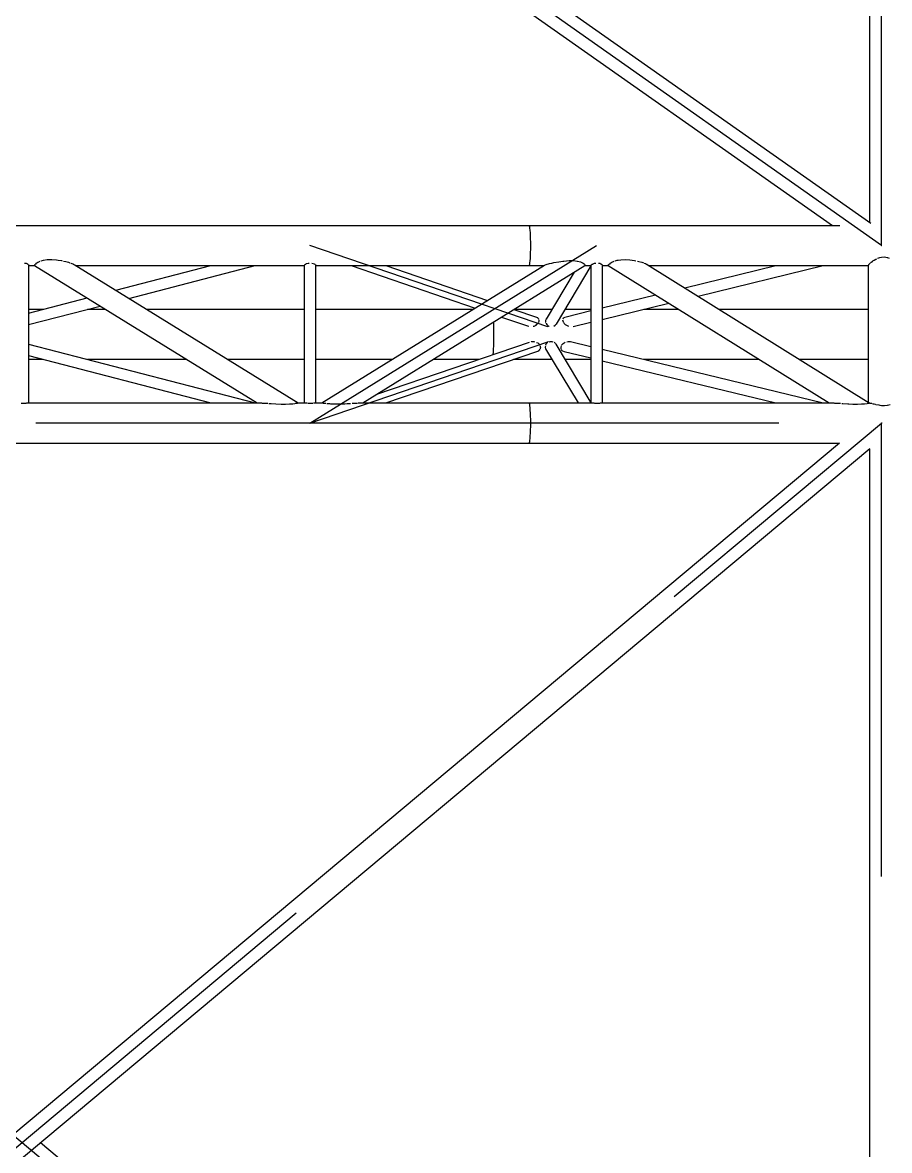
# Model space of a CAD drawing. Header units: millimetres. Extents: x 150209.93 to 150215.05, y 136675.65 to 136679.93.
# Drawn here: x 150213.789 to 150213.9648, y 136679.2694 to 136679.4982 of the extents above; entities that cross this region are included whole.
import ezdxf

# ---------------------------------------------------------------- set-up
doc = ezdxf.new("R2010")
doc.units = ezdxf.units.MM
doc.header["$LTSCALE"] = 0.25
doc.linetypes.add('CENTER', pattern=[50.8, 31.75, -6.35, 6.35, -6.35])
doc.linetypes.add('XKITLINE00', pattern=[0])

# ---------------------------------------------------------------- blocks, each defined once
blk = doc.blocks.new('çatıı')
at = {"color": 8, "linetype": 'CENTER'}
for p, q in [((25173.6, 19110.3), (24201.8, 19795.1)), ((25173.6, 19110.3), (25173.5, 19431.6)), ((24835.2, 19027.8), (24593.9, 19110.3)), ((24593.9, 18930.3), (24884.5, 19110.3)), ((24593.9, 18930.3), (24835.2, 19012.8)), ((25173.6, 17470.3), (23430, 18930.3)), ((23430, 17470.3), (25173.6, 18930.3)), ((24815.9, 18930.3), (23430, 18930.3)), ((26069.2, 18930.3), (24815.9, 18930.3)), ((25173.6, 17470.3), (25173.6, 18930.3))]:
    blk.add_line(p, q, dxfattribs=at)
at = {"color": 8, "linetype": 'XKITLINE00'}
for p, q in [((24229.1, 19760.9), (25123.7, 19130.6)), ((24297.7, 19742.4), (25162.5, 19133)), ((25161.4, 19409.8), (25161.4, 19133.8)), ((23551.9, 19130.6), (24815.9, 19130.6)), ((24815.9, 19130.6), (24816.2, 19130.3)), ((24815.9, 19130.6), (24816.2, 19130.3)), ((24815.9, 19130.6), (25131.2, 19130.6)), ((24816.2, 19130.3), (24816.4, 19129.4)), ((24816.2, 19130.3), (24816.4, 19129.4)), ((24816.4, 19129.4), (24816.7, 19127.9)), ((24816.7, 19127.9), (24816.9, 19125.8)), ((24816.9, 19125.8), (24817.1, 19123.3)), ((24817.1, 19123.3), (24817.2, 19120.4)), ((24817.2, 19120.4), (24817.3, 19117.2)), ((24817.3, 19117.2), (24817.4, 19113.8)), ((24817.4, 19113.8), (24817.4, 19110.3)), ((24817.4, 19110.3), (24817.4, 19106.7)), ((24817.2, 19100.1), (24817.1, 19097.2)), ((24817.3, 19103.3), (24817.2, 19100.1)), ((24817.4, 19106.7), (24817.3, 19103.3)), ((25169.5, 19097.4), (25170.6, 19097.8)), ((25170.6, 19097.8), (25171.8, 19098.1)), ((25171.8, 19098.1), (25173.6, 19098.7)), ((25173.6, 19098.7), (25176.6, 19098.8)), ((25176.6, 19098.8), (25179.1, 19098.1)), ((25179.1, 19098.1), (25179.5, 19098.1)), ((25179.5, 19098.1), (25181.1, 19097.4)), ((24304.6, 19092.6), (24306.2, 19092.3)), ((24306.2, 19092.3), (24307.5, 19091.7)), ((24307.5, 19091.7), (24307.6, 19091.6)), ((24307.6, 19091.6), (24308.2, 19091.3)), ((24308.4, 19091.1), (24308.7, 19090.6)), ((24308.7, 19090.6), (24308.7, 18950.6)), ((24308.7, 19090), (24315, 19090)), ((24314.6, 19090.3), (24314.6, 19090.2)), ((24314.6, 19090.2), (24540.4, 18950.6)), ((24315.1, 19091.1), (24314.7, 19090.7)), ((24314.7, 19090.7), (24314.8, 19090.5)), ((24314.8, 19090.5), (24314.7, 19090.3)), ((24315.4, 19091.5), (24315.2, 19091.3)), ((24315.4, 19091.5), (24315.7, 19091.6)), ((24316.5, 19092.5), (24315.7, 19091.6)), ((24316.5, 19092.5), (24316.6, 19092.6)), ((24317, 19092.8), (24318, 19093.3)), ((24318, 19093.3), (24318.3, 19093.6)), ((24318.3, 19093.6), (24320.4, 19094.5)), ((24321.3, 19094.8), (24323.9, 19095.5)), ((24323.9, 19095.5), (24327.6, 19096.1)), ((24327.6, 19096.1), (24332.1, 19096.2)), ((24332.1, 19096.2), (24337, 19095.8)), ((24337, 19095.8), (24338.6, 19095.5)), ((24338.6, 19095.5), (24341.9, 19095)), ((24341.9, 19095), (24342.7, 19094.8)), ((24344.2, 19094.5), (24346.5, 19094)), ((24346.5, 19094), (24349, 19093.3)), ((24349, 19093.3), (24350.5, 19092.9)), ((24350.5, 19092.9), (24350.8, 19092.8)), ((24351.4, 19092.6), (24353.4, 19091.8)), ((24353.4, 19091.8), (24353.8, 19091.6)), ((24353.8, 19091.6), (24354.4, 19091.3)), ((24354.7, 19091.1), (24354.8, 19091)), ((24354.8, 19091), (24581.9, 18950.6)), ((24356.5, 19090), (24588.2, 19090)), ((24397.1, 19064.9), (24493.5, 19090)), ((24410.4, 19056.6), (24538.5, 19090)), ((24588.2, 19090.4), (24588.3, 19090.5)), ((24588.2, 19090.4), (24588.2, 18950.6)), ((24588.5, 19090.9), (24588.3, 19090.5)), ((24588.5, 19090.9), (24588.8, 19091.1)), ((24589.1, 19091.3), (24589.3, 19091.4)), ((24589.3, 19091.4), (24589.8, 19091.6)), ((24589.8, 19091.6), (24590.6, 19092)), ((24590.6, 19092), (24592.2, 19092.5)), ((24592.2, 19092.5), (24593.1, 19092.6)), ((24595.7, 19092.6), (24597.3, 19092.2)), ((24597.3, 19092.2), (24598.6, 19091.7)), ((24598.6, 19091.7), (24598.6, 19091.6)), ((24598.6, 19091.6), (24599.2, 19091.3)), ((24599.4, 19091.1), (24599.6, 19090.6)), ((24599.6, 19090.6), (24599.6, 18950.6)), ((24599.6, 19090), (24815.9, 19090)), ((24606, 18950.6), (24831.8, 19090.5)), ((24635.7, 19090), (24761.5, 19046.9)), ((24647.5, 18950.6), (24872.7, 19090.1)), ((24670.9, 19090), (24774, 19054.7)), ((24816.2, 19090.3), (24815.9, 19090)), ((24816.2, 19090.3), (24815.9, 19090)), ((24815.9, 19090), (24831, 19090)), ((24816.4, 19091.2), (24816.2, 19090.3)), ((24816.4, 19091.2), (24816.2, 19090.3)), ((24816.7, 19092.7), (24816.4, 19091.2)), ((24816.9, 19094.7), (24816.7, 19092.7)), ((24817.1, 19097.2), (24816.9, 19094.7)), ((24831.8, 19090.5), (24833.4, 19091)), ((24833.4, 19091), (24833.6, 19091.1)), ((24833.6, 19091.1), (24836.9, 19092)), ((24836.9, 19092), (24839.1, 19092.4)), ((24839.1, 19092.4), (24841.2, 19093)), ((24841.2, 19093), (24846.2, 19093.9)), ((24878.8, 19089.6), (24843.6, 19030.7)), ((24846.2, 19093.9), (24850.4, 19094.4)), ((24850.4, 19094.4), (24851.4, 19094.6)), ((24851.4, 19094.6), (24856.6, 19095)), ((24856.6, 19095), (24861.2, 19095)), ((24861.2, 19095), (24865, 19094.5)), ((24865, 19094.5), (24865.3, 19094.4)), ((24865.3, 19094.4), (24868.2, 19093.8)), ((24868.2, 19093.8), (24870.4, 19092.9)), ((24870.4, 19092.9), (24870.8, 19092.4)), ((24870.8, 19092.4), (24872, 19091.9)), ((24872, 19091.9), (24872.7, 19091)), ((24872.5, 19090), (24878.8, 19090)), ((24872.7, 19091), (24872.7, 19091)), ((24872.7, 19091), (24873, 19090.4)), ((24872.7, 19090.2), (24873, 19090.4)), ((24872.7, 19090.2), (24872.7, 19090.1)), ((24878.9, 19090.5), (24878.8, 19090.3)), ((24878.8, 19090.3), (24878.8, 18950.6)), ((24879.1, 19090.7), (24878.9, 19090.5)), ((24879.1, 19090.7), (24879.6, 19091.1)), ((24879.8, 19091.3), (24880.6, 19091.6)), ((24879.8, 19091.3), (24879.8, 19091.3)), ((24880.6, 19091.6), (24881.1, 19091.8)), ((24881.1, 19091.8), (24882.6, 19092.3)), ((24882.6, 19092.3), (24883.9, 19092.6)), ((24886.6, 19092.6), (24887.8, 19092.4)), ((24887.8, 19092.4), (24889, 19091.8)), ((24889, 19091.8), (24889.3, 19091.6)), ((24889.3, 19091.6), (24889.9, 19091.3)), ((24889.9, 19091.3), (24889.9, 19091.3)), ((24890, 19091.1), (24890.2, 19090.8)), ((24890.2, 19090.8), (24890.2, 18950.6)), ((24890.2, 19090), (24896.5, 19090)), ((24896.2, 19090.3), (24896.2, 19090.2)), ((24896.2, 19090.2), (25120.4, 18950.6)), ((24896.4, 19090.5), (24896.3, 19090.3)), ((24896.8, 19091.1), (24896.4, 19090.6)), ((24896.4, 19090.6), (24896.4, 19090.5)), ((24897, 19091.4), (24896.9, 19091.3)), ((24897, 19091.4), (24897.5, 19091.6)), ((24898.2, 19092.4), (24897.5, 19091.6)), ((24898.2, 19092.4), (24898.6, 19092.6)), ((24899, 19092.8), (24900, 19093.3)), ((24900.1, 19093.4), (24900, 19093.3)), ((24900.1, 19093.4), (24902.4, 19094.5)), ((24902.4, 19094.5), (24902.4, 19094.5)), ((24903.5, 19094.8), (24905.5, 19095.4)), ((24905.5, 19095.4), (24906.3, 19095.5)), ((24906.3, 19095.5), (24909.1, 19096)), ((24909.1, 19096), (24913.4, 19096.2)), ((24913.4, 19096.2), (24918.2, 19095.9)), ((24918.2, 19095.9), (24920.5, 19095.5)), ((24920.5, 19095.5), (24923, 19095.1)), ((24923, 19095.1), (24924.5, 19094.8)), ((24926, 19094.5), (24927.5, 19094.2)), ((24927.5, 19094.2), (24930.6, 19093.3)), ((24930.6, 19093.3), (24931.5, 19093.1)), ((24931.5, 19093.1), (24932.2, 19092.8)), ((24932.9, 19092.6), (24934.3, 19092)), ((24934.3, 19092), (24935.1, 19091.6)), ((24935.1, 19091.6), (24935.7, 19091.3)), ((24935.9, 19091.1), (25161.1, 18950.9)), ((24937.8, 19090), (25160, 19090)), ((24973.9, 19067.4), (25066.4, 19090)), ((24987.4, 19059), (25114.3, 19090)), ((25160, 19090.3), (25160, 19090.2)), ((25160, 19090.2), (25160, 18951.6)), ((25160.2, 19090.5), (25160.1, 19090.3)), ((25160.3, 19090.9), (25160.2, 19090.5)), ((25160.3, 19090.9), (25160.6, 19091.1)), ((25160.7, 19091.3), (25161.1, 19091.6)), ((25161.3, 19091.9), (25161.1, 19091.6)), ((25161.3, 19091.9), (25162.1, 19092.6)), ((25162.3, 19092.8), (25162.9, 19093.3)), ((25162.9, 19093.3), (25164.6, 19094.5)), ((25165, 19094.8), (25165.1, 19095)), ((25165.1, 19095), (25166.1, 19095.5)), ((25166.1, 19095.5), (25167.7, 19096.6)), ((25167.7, 19096.6), (25168.6, 19097)), ((24861.8, 19083.3), (24833.3, 19035.8)), ((24308.7, 19041.8), (24367.9, 19057.3)), ((24890.2, 19047), (24944.3, 19060.2)), ((24890.2, 19035.3), (24957.8, 19051.8)), ((24308.7, 19030.1), (24381.3, 19049)), ((24308.7, 19045.7), (24323.3, 19045.7)), ((24368.4, 19045.7), (24386.6, 19045.7)), ((24428.1, 19045.7), (24588.2, 19045.7)), ((24599.6, 19045.7), (24759.5, 19045.7)), ((24800.8, 19045.5), (24823.6, 19037.7)), ((24801, 19045.7), (24839.2, 19045.7)), ((24852.5, 19045.7), (24878.8, 19045.7)), ((24853.6, 19038.1), (24878.8, 19044.3)), ((24932.6, 19045.7), (24967.6, 19045.7)), ((25008.9, 19045.7), (25160, 19045.7)), ((24779.9, 19032.6), (24779.9, 19031.8)), ((24779.9, 19031.8), (24780, 19028.1)), ((24788.3, 19037.8), (24814.4, 19028.9)), ((24814.4, 19028.9), (24815.8, 19028.5)), ((24820.3, 19028.5), (24821.2, 19028.7)), ((24821.2, 19028.7), (24823.2, 19029.6)), ((24823.2, 19029.6), (24824.1, 19030.5)), ((24823.6, 19037.7), (24824.5, 19037.2)), ((24824.1, 19030.5), (24824.7, 19030.9)), ((24824.5, 19037.2), (24825.1, 19036.8)), ((24825.2, 19031.6), (24824.7, 19030.9)), ((24825.1, 19036.8), (24826, 19035.5)), ((24825.8, 19032.4), (24825.6, 19032.1)), ((24826.1, 19034), (24825.8, 19032.4)), ((24826, 19035.5), (24826, 19035.5)), ((24826, 19035), (24826.1, 19034)), ((24826.1, 19034), (24826.1, 19034)), ((24833.1, 19034.9), (24832.8, 19034.3)), ((24832.8, 19034.3), (24832.9, 19033.8)), ((24832.9, 19033.8), (24832.9, 19032.7)), ((24832.9, 19032.7), (24833.1, 19032.1)), ((24833.3, 19035.8), (24833.2, 19035.5)), ((24833.3, 19031.5), (24833.5, 19031.2)), ((24833.5, 19031.2), (24834.2, 19030.3)), ((24834.2, 19030.3), (24834.5, 19029.8)), ((24834.5, 19029.8), (24835.9, 19028.7)), ((24835.9, 19028.7), (24836.5, 19028.5)), ((24841.1, 19028.5), (24842.5, 19029.4)), ((24843.2, 19030.3), (24842.5, 19029.4)), ((24843.6, 19030.7), (24843.2, 19030.3)), ((24850.1, 19035), (24850.3, 19033.9)), ((24850.6, 19036.6), (24850.2, 19035.5)), ((24850.3, 19033.9), (24850.3, 19033.8)), ((24850.3, 19033.8), (24850.9, 19032.1)), ((24850.6, 19036.6), (24851.3, 19037.1)), ((24851.3, 19037.1), (24851.8, 19037.5)), ((24851.5, 19031.5), (24852.3, 19030.6)), ((24851.8, 19037.5), (24853.3, 19038)), ((24852.3, 19030.6), (24852.7, 19030.3)), ((24852.7, 19030.3), (24854, 19029.4)), ((24854, 19029.4), (24856.1, 19028.5)), ((24860.8, 19028.2), (24878.8, 19032.6)), ((24780, 19028.1), (24780.1, 19024.2)), ((24780.1, 19024.2), (24780.1, 19020.3)), ((24780.1, 19020.3), (24780.1, 19016.3)), ((24308.7, 19010.4), (24538.5, 18950.6)), ((24661.9, 18959.5), (24816.5, 19012.4)), ((24779.9, 19008.7), (24779.7, 19005.3)), ((24780, 19012.4), (24779.9, 19008.7)), ((24780.1, 19016.3), (24780, 19012.4)), ((24818.1, 19012.8), (24818.6, 19012.9)), ((24818.6, 19012.9), (24820.8, 19013)), ((24820.8, 19013), (24821.6, 19012.8)), ((24823.7, 19012.1), (24824.9, 19011.5)), ((24824.9, 19011.5), (24825.6, 19010.8)), ((24825.6, 19010.8), (24826.3, 19010.2)), ((24826.3, 19010.2), (24827, 19009.1)), ((24827.3, 19008.5), (24827.5, 19007.2)), ((24827.6, 19007), (24827.4, 19005.7)), ((24827.5, 19007.2), (24827.6, 19007)), ((24832.6, 19008.5), (24832.5, 19007.3)), ((24832.5, 19007.3), (24832.5, 19007)), ((24832.5, 19007), (24832.9, 19005.7)), ((24833.2, 19010.2), (24832.8, 19009.1)), ((24833.8, 19010.9), (24833.2, 19010.2)), ((24834.3, 19011.5), (24833.8, 19010.9)), ((24834.3, 19011.5), (24835.2, 19012.2)), ((24836.6, 19012.8), (24837.5, 19013.1)), ((24837.5, 19013.1), (24839.2, 19013.1)), ((24839.2, 19013.1), (24840.3, 19012.8)), ((24841.5, 19012.2), (24842.3, 19011.6)), ((24842.3, 19011.6), (24842.8, 19010.9)), ((24842.8, 19010.9), (24843.3, 19010.3)), ((24843.3, 19010.3), (24878.8, 18950.9)), ((24848.3, 19007.1), (24848.2, 19005.6)), ((24848.4, 19007.3), (24848.3, 19007.1)), ((24848.7, 19008.5), (24848.4, 19007.3)), ((24850, 19010.3), (24849.1, 19009.1)), ((24850, 19010.3), (24850.7, 19010.9)), ((24850.7, 19010.9), (24851.6, 19011.7)), ((24851.6, 19011.7), (24852.6, 19012.2)), ((24854.4, 19012.8), (24855.7, 19013.1)), ((24855.7, 19013.1), (24858, 19013)), ((24858, 19013), (24878.8, 19008)), ((24308.7, 18998.7), (24493.5, 18950.6)), ((24308.7, 18994.9), (24323.4, 18994.9)), ((24368.4, 18994.9), (24468.8, 18994.9)), ((24510.3, 18994.9), (24588.2, 18994.9)), ((24599.6, 18994.9), (24677.5, 18994.9)), ((24670.9, 18950.6), (24825, 19003.3)), ((24719, 18994.9), (24765.3, 18994.9)), ((24779.6, 19002.3), (24779.3, 18999.7)), ((24779.3, 18999.7), (24779.3, 18999.7)), ((24779.7, 19005.3), (24779.6, 19002.3)), ((24800.4, 18994.9), (24839.3, 18994.9)), ((24825, 19003.3), (24826, 19003.9)), ((24826, 19003.9), (24826.4, 19004.2)), ((24827.1, 19005.1), (24826.4, 19004.2)), ((24832.9, 19005.5), (24865.8, 18950.6)), ((24848.5, 19005.1), (24848.9, 19004.3)), ((24848.9, 19004.3), (24849.3, 19004)), ((24849.3, 19004), (24850.1, 19003.4)), ((24850.1, 19003.4), (24851.8, 19002.9)), ((24851.8, 19002.9), (24878.8, 18996.3)), ((24852.5, 18994.9), (24878.8, 18994.9)), ((24890.2, 19005.2), (25114.2, 18950.6)), ((24932.5, 18994.9), (25049.2, 18994.9)), ((25090.5, 18994.9), (25160, 18994.9)), ((24890.2, 18993.5), (25066.4, 18950.6)), ((24301.1, 18950.5), (24302.8, 18950.5)), ((24302.8, 18950.5), (24304.6, 18950.5)), ((24304.6, 18950.5), (24306.2, 18950.5)), ((24306.5, 18950.6), (24545, 18950.6)), ((24307.5, 18950.6), (24307.6, 18950.6)), ((24545.4, 18950.5), (24546.1, 18950.5)), ((24546.1, 18950.5), (24548.8, 18950.5)), ((24548.8, 18950.5), (24549.9, 18950.4)), ((24549.9, 18950.4), (24551.1, 18950.3)), ((24552.4, 18950.2), (24554.6, 18950)), ((24554.6, 18950), (24559.5, 18949.8)), ((24559.5, 18949.8), (24564.6, 18949.5)), ((24564.6, 18949.5), (24569.3, 18949.4)), ((24569.3, 18949.4), (24573.2, 18949.6)), ((24573.2, 18949.6), (24574.1, 18949.8)), ((24574.1, 18949.8), (24576.5, 18949.9)), ((24576.5, 18949.9), (24578.5, 18950.2)), ((24579.1, 18950.3), (24579.8, 18950.5)), ((24579.8, 18950.5), (24580.7, 18950.5)), ((24580.7, 18950.5), (24581.3, 18950.5)), ((24581.4, 18950.6), (24591.2, 18950.6)), ((24591.7, 18950.5), (24592.2, 18950.5)), ((24592.2, 18950.5), (24594, 18950.5)), ((24594, 18950.5), (24595.7, 18950.5)), ((24595.7, 18950.5), (24596.9, 18950.5)), ((24597.5, 18950.6), (24607, 18950.6)), ((24598.6, 18950.6), (24598.6, 18950.6)), ((24607.2, 18950.5), (24608.5, 18950.5)), ((24608.5, 18950.5), (24608.6, 18950.5)), ((24608.6, 18950.5), (24610.1, 18950.3)), ((24611, 18950.2), (24613.9, 18950)), ((24613.9, 18950), (24614.9, 18949.9)), ((24614.9, 18949.9), (24617.5, 18949.7)), ((24617.5, 18949.7), (24621.9, 18949.6)), ((24621.9, 18949.6), (24626.8, 18949.7)), ((24626.8, 18949.7), (24629.4, 18949.9)), ((24629.4, 18949.9), (24631.8, 18950)), ((24631.8, 18950), (24635, 18950.2)), ((24636.8, 18950.3), (24640, 18950.5)), ((24640, 18950.5), (24640.7, 18950.5)), ((24640.7, 18950.5), (24642.3, 18950.5)), ((24642.8, 18950.6), (24815.9, 18950.6)), ((24815.9, 18950.6), (24816.2, 18950.3)), ((24815.9, 18950.6), (24816.2, 18950.3)), ((24815.9, 18950.6), (24882.1, 18950.6)), ((24816.2, 18950.3), (24816.4, 18949.4)), ((24816.2, 18950.3), (24816.4, 18949.4)), ((24816.4, 18949.4), (24816.6, 18947.9)), ((24882.5, 18950.5), (24882.6, 18950.5)), ((24882.6, 18950.5), (24884.4, 18950.5)), ((24884.4, 18950.5), (24886.1, 18950.5)), ((24886.1, 18950.5), (24887.8, 18950.5)), ((24887.8, 18950.5), (24887.9, 18950.5)), ((24888.2, 18950.6), (25125.4, 18950.6)), ((25125.9, 18950.5), (25126, 18950.5)), ((25126, 18950.5), (25129.3, 18950.5)), ((25129.3, 18950.5), (25129.7, 18950.5)), ((25129.7, 18950.5), (25131.8, 18950.3)), ((25133.1, 18950.2), (25134.4, 18950.1)), ((25134.4, 18950.1), (25139.3, 18949.8)), ((25139.3, 18949.8), (25140.3, 18949.8)), ((25140.3, 18949.8), (25144.4, 18949.5)), ((25144.4, 18949.5), (25149.1, 18949.4)), ((25149.1, 18949.4), (25153.1, 18949.6)), ((25153.1, 18949.6), (25154.5, 18949.8)), ((25154.5, 18949.8), (25156.3, 18949.9)), ((25156.3, 18949.9), (25158.8, 18950.2)), ((25159.2, 18950.3), (25160, 18950.5)), ((25160, 18950.5), (25160.5, 18950.5)), ((25160.5, 18950.5), (25161.2, 18950.5)), ((25160.6, 18951.2), (25160.7, 18951.2)), ((25160.7, 18951.2), (25161.3, 18950.7)), ((25161.3, 18950.7), (25161.5, 18950.6)), ((25161.4, 18950.6), (25161.6, 18950.6)), ((25161.8, 18950.5), (25162.9, 18950.5)), ((25162.9, 18950.5), (25163.8, 18950.3)), ((25164.1, 18950.2), (25165.1, 18949.9)), ((25165.1, 18949.9), (25166.1, 18949.8)), ((25166.1, 18949.8), (25167.2, 18949.4)), ((25167.7, 18949.2), (25170.6, 18948.6)), ((25170.6, 18948.6), (25171.8, 18948.5)), ((25179.5, 18948.5), (25182.1, 18949.1)), ((24816.6, 18947.9), (24816.9, 18945.8)), ((24816.9, 18945.8), (24817, 18943.3)), ((24817, 18943.3), (24817.2, 18940.4)), ((24817.2, 18940.4), (24817.3, 18937.2)), ((24817.3, 18937.2), (24817.4, 18933.8)), ((25171.8, 18948.5), (25173.6, 18948.1)), ((25173.6, 18948.1), (25176.6, 18948.1)), ((25176.6, 18948.1), (25179.1, 18948.5)), ((25179.1, 18948.5), (25179.5, 18948.5)), ((24817.4, 18926.7), (24817.3, 18923.3)), ((24817.4, 18933.8), (24817.4, 18930.3)), ((24817.4, 18930.3), (24817.4, 18926.7)), ((24816.9, 18914.7), (24816.6, 18912.7)), ((24817, 18917.2), (24816.9, 18914.7)), ((24817.2, 18920.1), (24817, 18917.2)), ((24817.3, 18923.3), (24817.2, 18920.1)), ((23506.2, 17550), (25130.7, 18910.2)), ((23506.2, 17518.2), (25161.5, 18904.3)), ((23551.9, 18910), (24815.9, 18910)), ((24816.2, 18910.3), (24815.9, 18910)), ((24816.2, 18910.3), (24815.9, 18910)), ((24815.9, 18910), (25130.4, 18910)), ((24816.4, 18911.2), (24816.2, 18910.3)), ((24816.4, 18911.2), (24816.2, 18910.3)), ((24816.6, 18912.7), (24816.4, 18911.2)), ((25161.4, 18904.2), (25161.4, 17496.4)), ((24320.8, 18200.3), (25162.2, 17495.7))]:
    blk.add_line(p, q, dxfattribs=at)
for centre in [(24593.9, 19110.3), (24884.5, 19110.3), (25173.6, 19110.3), (25173.6, 19110.3), (24835.2, 19027.8), (24835.2, 19012.8), (24593.9, 18930.3), (24593.9, 18930.3), (24815.9, 18930.3), (24815.9, 18930.3), (25173.6, 18930.3), (25173.6, 18930.3)]:
    blk.add_circle(centre, 0.05, dxfattribs=at)

msp = doc.modelspace()

# ---------------------------------------------------------------- block references
at = {"xscale": 0.0002000170049888334, "yscale": 0.0002000170049888334, "zscale": 0.0002000170049888334}
msp.add_blockref('çatıı', (150208.92807, 136675.63059), dxfattribs=at)

doc.saveas('drawing.dxf')
